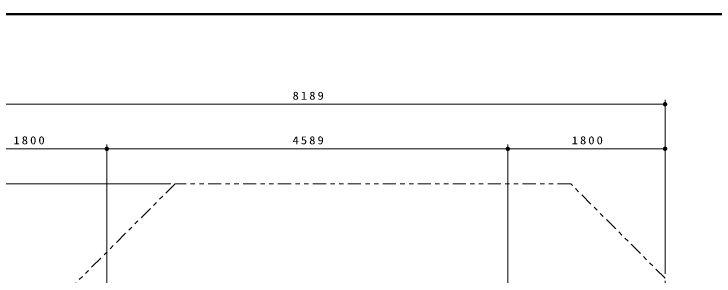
# Model space of a CAD drawing. Units: millimetres on the paper, scale 1:50. Extents: x -385 to 0, y -594 to 267.
# Drawn here: x -304.8 to -144.6, y 207.1 to 267 of the extents above; entities that cross this region are included whole.
import ezdxf

# ---------------------------------------------------------------- set-up
doc = ezdxf.new("R2010")
doc.units = ezdxf.units.MM
doc.linetypes.add('USER3', pattern=[8, 3, -1, 1, -1, 1, -1])
doc.layers.add('LY_1', color=7, linetype='Continuous', lineweight=25)
doc.layers.add('LY_2', color=7, linetype='Continuous', lineweight=13)
doc.styles.add('ＭＳ ゴシック', font='')
doc.styles.get('ＭＳ ゴシック').set_extended_font_data('MS Gothic')

# ---------------------------------------------------------------- blocks, each defined once
blk = doc.blocks.new('filled_dot')
at = {"color": 0, "linetype": 'Continuous', "lineweight": -2, "const_width": 1.25}
blk.add_lwpolyline([(-0.625, 0, 1), (0.625, 0, 1)], format="xyb", close=True, dxfattribs=at)

msp = doc.modelspace()

# ---------------------------------------------------------------- linework, layer by layer
at = {"layer": 'LY_1', "lineweight": 13}
for p, q in [((-155.774, 224.171), (-155.774, 247.372)), ((-319.556, 246.372), (-155.774, 246.372)), ((-283.556, 147.28), (-283.556, 237.175)), ((-191.774, 192.153), (-191.774, 237.175)), ((-155.774, 207.561), (-155.774, 237.175)), ((-319.556, 236.175), (-283.556, 236.175)), ((-283.556, 236.175), (-191.774, 236.175)), ((-191.774, 236.175), (-155.774, 236.175)), ((-268.945, 228.171), (-340.586, 228.171))]:
    msp.add_line(p, q, dxfattribs=at)
at = {"layer": 'LY_1', "linetype": 'USER3', "lineweight": 13}
msp.add_lwpolyline([(-182.481, 77.508), (-161.393, 98.597), (-161.393, 155.38), (-155.774, 160.999), (-155.774, 206.561), (-177.384, 228.171), (-267.945, 228.171), (-316.445, 179.672), (-316.445, 165.109), (-319.556, 161.998), (-319.556, 115.562), (-316.865, 112.871), (-316.865, 78.223), (-291.542, 52.9), (-258.787, 52.9), (-234.179, 77.508)], close=True, dxfattribs=at)
at = {"layer": 'LY_2', "lineweight": 50}
msp.add_line((0, 267), (-385, 267), dxfattribs=at)

# ---------------------------------------------------------------- block references
at = {"layer": 'LY_1', "lineweight": 13, "xscale": 0.4, "yscale": 0.4, "rotation": 180}
for p in [(-155.774, 246.372), (-283.556, 236.175), (-191.774, 236.175), (-155.774, 236.175)]:
    msp.add_blockref('filled_dot', p, dxfattribs=at)
at = {"layer": 'LY_1', "lineweight": 13, "xscale": 0.4, "yscale": 0.4}
for p in [(-283.556, 236.175), (-191.774, 236.175)]:
    msp.add_blockref('filled_dot', p, dxfattribs=at)

# ---------------------------------------------------------------- texts
at = {"layer": 'LY_1', "char_height": 1.833, "attachment_point": 8, "style": 'ＭＳ ゴシック'}
for s, insert in [('\\T1.33;\\W1.15;8189', (-237.237, 247.372)), ('\\T1.33;\\W1.15;1800', (-301.135, 237.175)), ('\\T1.33;\\W1.15;4589', (-237.248, 237.175)), ('\\T1.33;\\W1.15;1800', (-173.353, 237.175))]:
    msp.add_mtext(s, dxfattribs=dict(at, insert=insert))

doc.saveas('drawing.dxf')
